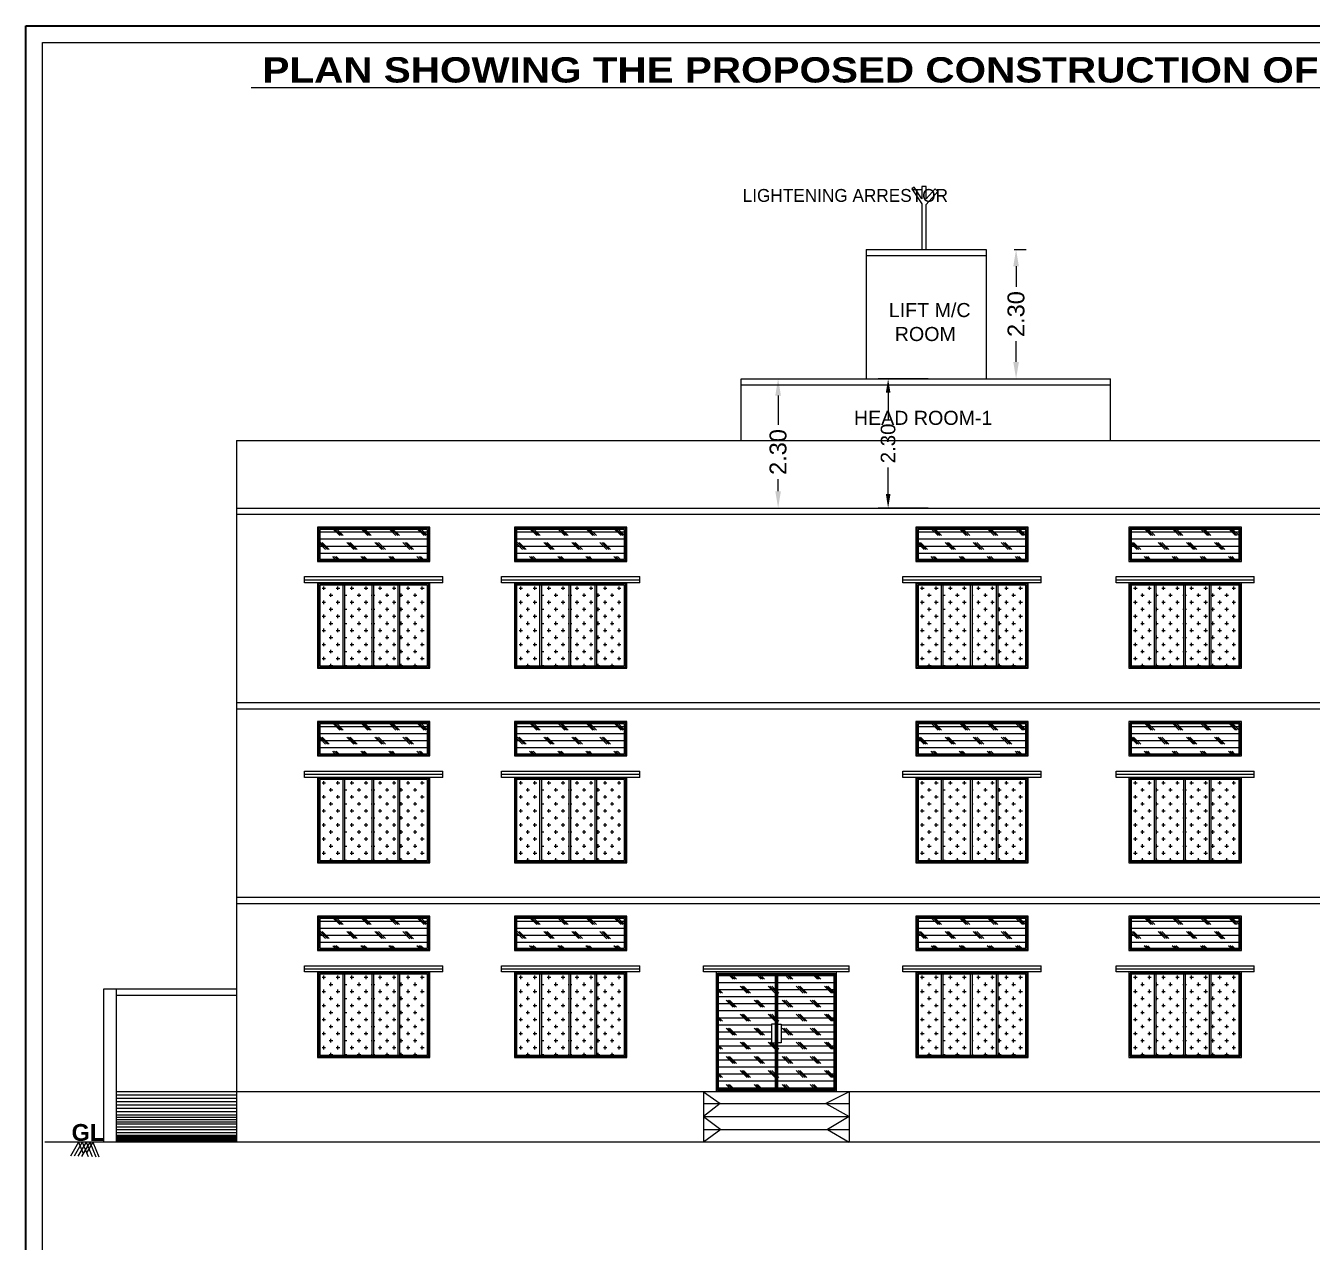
# Model space of a CAD drawing. Header units: metres. Extents: x -278 to 15491, y -352 to 277.
# Drawn here: x 15407.13 to 15430.02, y -285.13 to -263.5 of the extents above; entities that cross this region are included whole.
import ezdxf

# ---------------------------------------------------------------- set-up
doc = ezdxf.new("R2010")
doc.units = ezdxf.units.M
doc.header["$MEASUREMENT"] = 0
doc.layers.add('0 @ 1', color=7, linetype='Continuous')
doc.layers.add('BLK_1_STAIR_HEADROOM_2', color=55, linetype='Continuous')
doc.styles.add('56', font='')
doc.styles.get("Standard").update_dxf_attribs({"font": 'arial.ttf'})
doc.styles.add('style1', font='arialbd.ttf', dxfattribs={"height": 9})
doc.styles.add('XL', font='FRAMDCN.TTF', dxfattribs={"height": 12})
doc.styles.get('56').set_extended_font_data('Arial Black')
doc.dimstyles.new('Annotative', dxfattribs={"dimscale": 0, "dimtxt": 0.3, "dimasz": 0.3, "dimexe": 0.18, "dimexo": 0.0625, "dimgap": 0.09, "dimtad": 0, "dimzin": 0, "dimdsep": 46, "dimtxsty": 'Standard', "dimcen": 0.09, "dimadec": 0, "dimazin": 0, "dimtfac": 1, "dimtofl": 0, "dimtmove": 0, "dimatfit": 3, "dimfxl": 0, "dimtolj": 1, "dimtzin": 0, "dimarcsym": 0})
doc.dimstyles.new('Standard$0', dxfattribs={"dimtxt": 0.5, "dimasz": 0.5, "dimexe": 0, "dimexo": 1, "dimgap": 0, "dimtad": 0, "dimdec": 4, "dimzin": 0, "dimdsep": 46, "dimlunit": 4, "dimtxsty": 'Standard', "dimcen": 0.09, "dimadec": 0, "dimazin": 0, "dimtfac": 1, "dimtdec": 4, "dimtofl": 0, "dimtmove": 0, "dimatfit": 3, "dimfxl": 0, "dimtolj": 1, "dimtzin": 0, "dimarcsym": 0})
pattern_1 = [(0, (-120.0965, -31.67165), (0.125, 0.125), [0.0625, -0.1875]), (90, (-120.06525, -31.7029), (-0.125, 0.125), [0.0625, -0.1875])]
pattern_2 = [(0, (-116.59252, -31.67165), (0.125, 0.125), [0.0625, -0.1875]), (90, (-116.56127, -31.7029), (-0.125, 0.125), [0.0625, -0.1875])]
pattern_3 = [(0, (-109.45248, -31.67165), (0.125, 0.125), [0.0625, -0.1875]), (90, (-109.42123, -31.7029), (-0.125, 0.125), [0.0625, -0.1875])]
pattern_4 = [(0, (-105.66073, -31.67165), (0.125, 0.125), [0.0625, -0.1875]), (90, (-105.62948, -31.7029), (-0.125, 0.125), [0.0625, -0.1875])]
pattern_5 = [(0, (-120.0965, -28.21165), (0.125, 0.125), [0.0625, -0.1875]), (90, (-120.06525, -28.2429), (-0.125, 0.125), [0.0625, -0.1875])]
pattern_6 = [(0, (-116.59252, -28.21165), (0.125, 0.125), [0.0625, -0.1875]), (90, (-116.56127, -28.2429), (-0.125, 0.125), [0.0625, -0.1875])]
pattern_7 = [(0, (-109.45248, -28.21165), (0.125, 0.125), [0.0625, -0.1875]), (90, (-109.42123, -28.2429), (-0.125, 0.125), [0.0625, -0.1875])]
pattern_8 = [(0, (-105.66073, -28.21165), (0.125, 0.125), [0.0625, -0.1875]), (90, (-105.62948, -28.2429), (-0.125, 0.125), [0.0625, -0.1875])]
pattern_9 = [(0, (-120.0965, -24.75165), (0.125, 0.125), [0.0625, -0.1875]), (90, (-120.06525, -24.7829), (-0.125, 0.125), [0.0625, -0.1875])]
pattern_10 = [(0, (-116.59252, -24.75165), (0.125, 0.125), [0.0625, -0.1875]), (90, (-116.56127, -24.7829), (-0.125, 0.125), [0.0625, -0.1875])]
pattern_11 = [(0, (-109.45248, -24.75165), (0.125, 0.125), [0.0625, -0.1875]), (90, (-109.42123, -24.7829), (-0.125, 0.125), [0.0625, -0.1875])]
pattern_12 = [(0, (-105.66073, -24.75165), (0.125, 0.125), [0.0625, -0.1875]), (90, (-105.62948, -24.7829), (-0.125, 0.125), [0.0625, -0.1875])]

# ---------------------------------------------------------------- blocks, each defined once
blk = doc.blocks.new('*D226')
at = {"color": 0, "lineweight": -2, "ltscale": 10}
for p, q in [((15420.515, -269.777), (15420.695, -269.777)), ((15420.515, -270.077), (15420.515, -270.598)), ((15420.515, -271.777), (15420.515, -271.562)), ((15420.515, -272.077), (15420.695, -272.077))]:
    blk.add_line(p, q, dxfattribs=at)
at = {"color": 0, "lineweight": 0, "ltscale": 10}
for points in [[(15420.465, -270.077), (15420.565, -270.077), (15420.515, -269.777)], [(15420.465, -271.777), (15420.565, -271.777), (15420.515, -272.077)]]:
    blk.add_solid(points, dxfattribs=at)
at = {"layer": 'Defpoints', "color": 0, "lineweight": 0, "ltscale": 10}
for p in [(15420.497, -269.777), (15420.515, -269.777), (15420.497, -272.077)]:
    blk.add_point(p, dxfattribs=at)
at = {"color": 0, "lineweight": 0, "ltscale": 10, "insert": (15420.515, -271.08), "char_height": 0.3, "attachment_point": 5, "rotation": 90}
blk.add_mtext('\\A1;2.30', dxfattribs=at)
blk = doc.blocks.new('*D227')
at = {"color": 0, "lineweight": -2, "ltscale": 10}
for p, q in [((15424.715, -267.477), (15424.928, -267.477)), ((15424.748, -267.777), (15424.748, -268.145)), ((15424.748, -269.477), (15424.748, -269.108)), ((15424.715, -269.777), (15424.928, -269.777))]:
    blk.add_line(p, q, dxfattribs=at)
at = {"color": 0, "lineweight": 0, "ltscale": 10}
for points in [[(15424.698, -267.777), (15424.798, -267.777), (15424.748, -267.477)], [(15424.698, -269.477), (15424.798, -269.477), (15424.748, -269.777)]]:
    blk.add_solid(points, dxfattribs=at)
at = {"layer": 'Defpoints', "color": 0, "lineweight": 0, "ltscale": 10}
for p in [(15424.652, -267.477), (15424.748, -267.477), (15424.652, -269.777)]:
    blk.add_point(p, dxfattribs=at)
at = {"color": 0, "lineweight": 0, "ltscale": 10, "insert": (15424.748, -268.627), "char_height": 0.3, "attachment_point": 5, "rotation": 90}
blk.add_mtext('\\A1;2.30', dxfattribs=at)
blk = doc.blocks.new('*D280')
at = {"layer": 'BLK_1_STAIR_HEADROOM_2', "color": 0, "lineweight": -2}
for p, q in [((15423.184, -269.777), (15422.292, -269.777)), ((15422.472, -270.027), (15422.472, -270.497)), ((15422.472, -271.827), (15422.472, -271.356)), ((15423.184, -272.077), (15422.292, -272.077))]:
    blk.add_line(p, q, dxfattribs=at)
at = {"layer": 'BLK_1_STAIR_HEADROOM_2', "color": 0, "lineweight": 0}
for points in [[(15422.431, -270.027), (15422.514, -270.027), (15422.472, -269.777)], [(15422.431, -271.827), (15422.514, -271.827), (15422.472, -272.077)]]:
    blk.add_solid(points, dxfattribs=at)
at = {"layer": 'Defpoints', "color": 0, "lineweight": 0}
for p in [(15422.472, -269.777), (15423.246, -269.777), (15423.246, -272.077)]:
    blk.add_point(p, dxfattribs=at)
at = {"layer": 'BLK_1_STAIR_HEADROOM_2', "color": 0, "insert": (15422.472, -270.927), "char_height": 0.26, "attachment_point": 5, "rotation": 90}
blk.add_mtext('\\A1;2.30', dxfattribs=at)

msp = doc.modelspace()

# ---------------------------------------------------------------- hatches: boundary and pattern name
at = {"lineweight": 0, "ltscale": 10}
h = msp.add_hatch(dxfattribs=at)
h.set_pattern_fill('CORK', color=1)
h.set_pattern_definition([(0, (-120.0965, -24.75165), (0, 0.125), []), (135, (-120.034, -24.81415), (-0.2499999996, -0.2499999996), [0.176776696, -0.176776696]), (135, (-120.00275, -24.81415), (-0.2499999996, -0.2499999996), [0.176776696, -0.176776696]), (135, (-119.9715, -24.81415), (-0.2499999996, -0.2499999996), [0.176776696, -0.176776696])])
h.paths.add_polyline_path([(15414.28, -272.455), (15412.36, -272.455), (15412.36, -272.985), (15414.28, -272.985)])
h = msp.add_hatch(dxfattribs=at)
h.set_pattern_fill('CORK', color=1)
h.set_pattern_definition([(0, (-116.59252, -24.75165), (0, 0.125), []), (135, (-116.53002, -24.81415), (-0.2499999996, -0.2499999996), [0.176776696, -0.176776696]), (135, (-116.49877, -24.81415), (-0.2499999996, -0.2499999996), [0.176776696, -0.176776696]), (135, (-116.46752, -24.81415), (-0.2499999996, -0.2499999996), [0.176776696, -0.176776696])])
h.paths.add_polyline_path([(15417.784, -272.455), (15415.864, -272.455), (15415.864, -272.985), (15417.784, -272.985)])
h = msp.add_hatch(dxfattribs=at)
h.set_pattern_fill('CORK', color=1)
h.set_pattern_definition([(0, (-109.45248, -24.75165), (0, 0.125), []), (135, (-109.39, -24.81415), (-0.2499999996, -0.2499999996), [0.176776696, -0.176776696]), (135, (-109.35873, -24.81415), (-0.2499999996, -0.2499999996), [0.176776696, -0.176776696]), (135, (-109.3275, -24.81415), (-0.2499999996, -0.2499999996), [0.176776696, -0.176776696])])
h.paths.add_polyline_path([(15424.924, -272.455), (15423.004, -272.455), (15423.004, -272.985), (15424.924, -272.985)])
h = msp.add_hatch(dxfattribs=at)
h.set_pattern_fill('CORK', color=1)
h.set_pattern_definition([(0, (-105.66073, -24.75165), (0, 0.125), []), (135, (-105.59823, -24.81415), (-0.2499999996, -0.2499999996), [0.176776696, -0.176776696]), (135, (-105.56698, -24.81415), (-0.2499999996, -0.2499999996), [0.176776696, -0.176776696]), (135, (-105.53573, -24.81415), (-0.2499999996, -0.2499999996), [0.176776696, -0.176776696])])
h.paths.add_polyline_path([(15428.716, -272.455), (15426.796, -272.455), (15426.796, -272.985), (15428.716, -272.985)])
h = msp.add_hatch(dxfattribs=at)
h.set_pattern_fill('CROSS', color=1, scale=0.5)
h.set_pattern_definition(pattern_9)
h.paths.add_polyline_path([(15412.769, -273.445), (15412.36, -273.445), (15412.36, -274.885), (15412.769, -274.885)])
h.paths.add_polyline_path([(15413.29, -273.445), (15412.799, -273.445), (15412.799, -274.885), (15413.29, -274.885)])
h.paths.add_polyline_path([(15413.749, -273.445), (15413.32, -273.445), (15413.32, -274.885), (15413.749, -274.885)])
h = msp.add_hatch(dxfattribs=at)
h.set_pattern_fill('CROSS', color=1, scale=0.5)
h.set_pattern_definition(pattern_9)
h.paths.add_polyline_path([(15414.28, -273.445), (15413.779, -273.445), (15413.779, -274.885), (15414.28, -274.885)])
h = msp.add_hatch(dxfattribs=at)
h.set_pattern_fill('CROSS', color=1, scale=0.5)
h.set_pattern_definition(pattern_10)
h.paths.add_polyline_path([(15416.273, -273.445), (15415.864, -273.445), (15415.864, -274.885), (15416.273, -274.885)])
h.paths.add_polyline_path([(15416.794, -273.445), (15416.303, -273.445), (15416.303, -274.885), (15416.794, -274.885)])
h.paths.add_polyline_path([(15417.253, -273.445), (15416.824, -273.445), (15416.824, -274.885), (15417.253, -274.885)])
h = msp.add_hatch(dxfattribs=at)
h.set_pattern_fill('CROSS', color=1, scale=0.5)
h.set_pattern_definition(pattern_10)
h.paths.add_polyline_path([(15417.784, -273.445), (15417.283, -273.445), (15417.283, -274.885), (15417.784, -274.885)])
h = msp.add_hatch(dxfattribs=at)
h.set_pattern_fill('CROSS', color=1, scale=0.5)
h.set_pattern_definition(pattern_11)
h.paths.add_polyline_path([(15423.413, -273.445), (15423.004, -273.445), (15423.004, -274.885), (15423.413, -274.885)])
h.paths.add_polyline_path([(15423.934, -273.445), (15423.443, -273.445), (15423.443, -274.885), (15423.934, -274.885)])
h.paths.add_polyline_path([(15424.393, -273.445), (15423.964, -273.445), (15423.964, -274.885), (15424.393, -274.885)])
h = msp.add_hatch(dxfattribs=at)
h.set_pattern_fill('CROSS', color=1, scale=0.5)
h.set_pattern_definition(pattern_11)
h.paths.add_polyline_path([(15424.924, -273.445), (15424.423, -273.445), (15424.423, -274.885), (15424.924, -274.885)])
h = msp.add_hatch(dxfattribs=at)
h.set_pattern_fill('CROSS', color=1, scale=0.5)
h.set_pattern_definition(pattern_12)
h.paths.add_polyline_path([(15427.205, -273.445), (15426.796, -273.445), (15426.796, -274.885), (15427.205, -274.885)])
h.paths.add_polyline_path([(15427.726, -273.445), (15427.235, -273.445), (15427.235, -274.885), (15427.726, -274.885)])
h.paths.add_polyline_path([(15428.185, -273.445), (15427.756, -273.445), (15427.756, -274.885), (15428.185, -274.885)])
h = msp.add_hatch(dxfattribs=at)
h.set_pattern_fill('CROSS', color=1, scale=0.5)
h.set_pattern_definition(pattern_12)
h.paths.add_polyline_path([(15428.716, -273.445), (15428.215, -273.445), (15428.215, -274.885), (15428.716, -274.885)])
h = msp.add_hatch(dxfattribs=at)
h.set_pattern_fill('CORK', color=1)
h.set_pattern_definition([(0, (-120.0965, -28.21165), (0, 0.125), []), (135, (-120.034, -28.27415), (-0.2499999996, -0.2499999996), [0.176776696, -0.176776696]), (135, (-120.00275, -28.27415), (-0.2499999996, -0.2499999996), [0.176776696, -0.176776696]), (135, (-119.9715, -28.27415), (-0.2499999996, -0.2499999996), [0.176776696, -0.176776696])])
h.paths.add_polyline_path([(15414.28, -275.915), (15412.36, -275.915), (15412.36, -276.445), (15414.28, -276.445)])
h = msp.add_hatch(dxfattribs=at)
h.set_pattern_fill('CORK', color=1)
h.set_pattern_definition([(0, (-116.59252, -28.21165), (0, 0.125), []), (135, (-116.53002, -28.27415), (-0.2499999996, -0.2499999996), [0.176776696, -0.176776696]), (135, (-116.49877, -28.27415), (-0.2499999996, -0.2499999996), [0.176776696, -0.176776696]), (135, (-116.46752, -28.27415), (-0.2499999996, -0.2499999996), [0.176776696, -0.176776696])])
h.paths.add_polyline_path([(15417.784, -275.915), (15415.864, -275.915), (15415.864, -276.445), (15417.784, -276.445)])
h = msp.add_hatch(dxfattribs=at)
h.set_pattern_fill('CORK', color=1)
h.set_pattern_definition([(0, (-109.45248, -28.21165), (0, 0.125), []), (135, (-109.39, -28.27415), (-0.2499999996, -0.2499999996), [0.176776696, -0.176776696]), (135, (-109.35873, -28.27415), (-0.2499999996, -0.2499999996), [0.176776696, -0.176776696]), (135, (-109.3275, -28.27415), (-0.2499999996, -0.2499999996), [0.176776696, -0.176776696])])
h.paths.add_polyline_path([(15424.924, -275.915), (15423.004, -275.915), (15423.004, -276.445), (15424.924, -276.445)])
h = msp.add_hatch(dxfattribs=at)
h.set_pattern_fill('CORK', color=1)
h.set_pattern_definition([(0, (-105.66073, -28.21165), (0, 0.125), []), (135, (-105.59823, -28.27415), (-0.2499999996, -0.2499999996), [0.176776696, -0.176776696]), (135, (-105.56698, -28.27415), (-0.2499999996, -0.2499999996), [0.176776696, -0.176776696]), (135, (-105.53573, -28.27415), (-0.2499999996, -0.2499999996), [0.176776696, -0.176776696])])
h.paths.add_polyline_path([(15428.716, -275.915), (15426.796, -275.915), (15426.796, -276.445), (15428.716, -276.445)])
h = msp.add_hatch(dxfattribs=at)
h.set_pattern_fill('CROSS', color=1, scale=0.5)
h.set_pattern_definition(pattern_5)
h.paths.add_polyline_path([(15412.769, -276.905), (15412.36, -276.905), (15412.36, -278.345), (15412.769, -278.345)])
h.paths.add_polyline_path([(15413.29, -276.905), (15412.799, -276.905), (15412.799, -278.345), (15413.29, -278.345)])
h.paths.add_polyline_path([(15413.749, -276.905), (15413.32, -276.905), (15413.32, -278.345), (15413.749, -278.345)])
h = msp.add_hatch(dxfattribs=at)
h.set_pattern_fill('CROSS', color=1, scale=0.5)
h.set_pattern_definition(pattern_5)
h.paths.add_polyline_path([(15414.28, -276.905), (15413.779, -276.905), (15413.779, -278.345), (15414.28, -278.345)])
h = msp.add_hatch(dxfattribs=at)
h.set_pattern_fill('CROSS', color=1, scale=0.5)
h.set_pattern_definition(pattern_6)
h.paths.add_polyline_path([(15416.273, -276.905), (15415.864, -276.905), (15415.864, -278.345), (15416.273, -278.345)])
h.paths.add_polyline_path([(15416.794, -276.905), (15416.303, -276.905), (15416.303, -278.345), (15416.794, -278.345)])
h.paths.add_polyline_path([(15417.253, -276.905), (15416.824, -276.905), (15416.824, -278.345), (15417.253, -278.345)])
h = msp.add_hatch(dxfattribs=at)
h.set_pattern_fill('CROSS', color=1, scale=0.5)
h.set_pattern_definition(pattern_6)
h.paths.add_polyline_path([(15417.784, -276.905), (15417.283, -276.905), (15417.283, -278.345), (15417.784, -278.345)])
h = msp.add_hatch(dxfattribs=at)
h.set_pattern_fill('CROSS', color=1, scale=0.5)
h.set_pattern_definition(pattern_7)
h.paths.add_polyline_path([(15423.413, -276.905), (15423.004, -276.905), (15423.004, -278.345), (15423.413, -278.345)])
h.paths.add_polyline_path([(15423.934, -276.905), (15423.443, -276.905), (15423.443, -278.345), (15423.934, -278.345)])
h.paths.add_polyline_path([(15424.393, -276.905), (15423.964, -276.905), (15423.964, -278.345), (15424.393, -278.345)])
h = msp.add_hatch(dxfattribs=at)
h.set_pattern_fill('CROSS', color=1, scale=0.5)
h.set_pattern_definition(pattern_7)
h.paths.add_polyline_path([(15424.924, -276.905), (15424.423, -276.905), (15424.423, -278.345), (15424.924, -278.345)])
h = msp.add_hatch(dxfattribs=at)
h.set_pattern_fill('CROSS', color=1, scale=0.5)
h.set_pattern_definition(pattern_8)
h.paths.add_polyline_path([(15427.205, -276.905), (15426.796, -276.905), (15426.796, -278.345), (15427.205, -278.345)])
h.paths.add_polyline_path([(15427.726, -276.905), (15427.235, -276.905), (15427.235, -278.345), (15427.726, -278.345)])
h.paths.add_polyline_path([(15428.185, -276.905), (15427.756, -276.905), (15427.756, -278.345), (15428.185, -278.345)])
h = msp.add_hatch(dxfattribs=at)
h.set_pattern_fill('CROSS', color=1, scale=0.5)
h.set_pattern_definition(pattern_8)
h.paths.add_polyline_path([(15428.716, -276.905), (15428.215, -276.905), (15428.215, -278.345), (15428.716, -278.345)])
h = msp.add_hatch(dxfattribs=at)
h.set_pattern_fill('CORK', color=1)
h.set_pattern_definition([(0, (-120.0965, -31.67165), (0, 0.125), []), (135, (-120.034, -31.73415), (-0.2499999996, -0.2499999996), [0.176776696, -0.176776696]), (135, (-120.00275, -31.73415), (-0.2499999996, -0.2499999996), [0.176776696, -0.176776696]), (135, (-119.9715, -31.73415), (-0.2499999996, -0.2499999996), [0.176776696, -0.176776696])])
h.paths.add_polyline_path([(15414.28, -279.375), (15412.36, -279.375), (15412.36, -279.905), (15414.28, -279.905)])
h = msp.add_hatch(dxfattribs=at)
h.set_pattern_fill('CORK', color=1)
h.set_pattern_definition([(0, (-116.59252, -31.67165), (0, 0.125), []), (135, (-116.53002, -31.73415), (-0.2499999996, -0.2499999996), [0.176776696, -0.176776696]), (135, (-116.49877, -31.73415), (-0.2499999996, -0.2499999996), [0.176776696, -0.176776696]), (135, (-116.46752, -31.73415), (-0.2499999996, -0.2499999996), [0.176776696, -0.176776696])])
h.paths.add_polyline_path([(15417.784, -279.375), (15415.864, -279.375), (15415.864, -279.905), (15417.784, -279.905)])
h = msp.add_hatch(dxfattribs=at)
h.set_pattern_fill('CORK', color=1)
h.set_pattern_definition([(0, (-109.45248, -31.67165), (0, 0.125), []), (135, (-109.39, -31.73415), (-0.2499999996, -0.2499999996), [0.176776696, -0.176776696]), (135, (-109.35873, -31.73415), (-0.2499999996, -0.2499999996), [0.176776696, -0.176776696]), (135, (-109.3275, -31.73415), (-0.2499999996, -0.2499999996), [0.176776696, -0.176776696])])
h.paths.add_polyline_path([(15424.924, -279.375), (15423.004, -279.375), (15423.004, -279.905), (15424.924, -279.905)])
h = msp.add_hatch(dxfattribs=at)
h.set_pattern_fill('CORK', color=1)
h.set_pattern_definition([(0, (-105.66073, -31.67165), (0, 0.125), []), (135, (-105.59823, -31.73415), (-0.2499999996, -0.2499999996), [0.176776696, -0.176776696]), (135, (-105.56698, -31.73415), (-0.2499999996, -0.2499999996), [0.176776696, -0.176776696]), (135, (-105.53573, -31.73415), (-0.2499999996, -0.2499999996), [0.176776696, -0.176776696])])
h.paths.add_polyline_path([(15428.716, -279.375), (15426.796, -279.375), (15426.796, -279.905), (15428.716, -279.905)])
h = msp.add_hatch(dxfattribs=at)
h.set_pattern_fill('CROSS', color=1, scale=0.5)
h.set_pattern_definition(pattern_1)
h.paths.add_polyline_path([(15412.769, -280.365), (15412.36, -280.365), (15412.36, -281.805), (15412.769, -281.805)])
h.paths.add_polyline_path([(15413.29, -280.365), (15412.799, -280.365), (15412.799, -281.805), (15413.29, -281.805)])
h.paths.add_polyline_path([(15413.749, -280.365), (15413.32, -280.365), (15413.32, -281.805), (15413.749, -281.805)])
h = msp.add_hatch(dxfattribs=at)
h.set_pattern_fill('CROSS', color=1, scale=0.5)
h.set_pattern_definition(pattern_1)
h.paths.add_polyline_path([(15414.28, -280.365), (15413.779, -280.365), (15413.779, -281.805), (15414.28, -281.805)])
h = msp.add_hatch(dxfattribs=at)
h.set_pattern_fill('CROSS', color=1, scale=0.5)
h.set_pattern_definition(pattern_2)
h.paths.add_polyline_path([(15416.273, -280.365), (15415.864, -280.365), (15415.864, -281.805), (15416.273, -281.805)])
h.paths.add_polyline_path([(15416.794, -280.365), (15416.303, -280.365), (15416.303, -281.805), (15416.794, -281.805)])
h.paths.add_polyline_path([(15417.253, -280.365), (15416.824, -280.365), (15416.824, -281.805), (15417.253, -281.805)])
h = msp.add_hatch(dxfattribs=at)
h.set_pattern_fill('CROSS', color=1, scale=0.5)
h.set_pattern_definition(pattern_2)
h.paths.add_polyline_path([(15417.784, -280.365), (15417.283, -280.365), (15417.283, -281.805), (15417.784, -281.805)])
h = msp.add_hatch(dxfattribs=at)
h.set_pattern_fill('CORK', color=1)
h.set_pattern_definition([(0, (141.40028, -46.13938), (0, 0.125), []), (135, (141.46278, -46.20188), (-0.2499999996, -0.2499999996), [0.176776696, -0.176776696]), (135, (141.49403, -46.20188), (-0.2499999996, -0.2499999996), [0.176776696, -0.176776696]), (135, (141.52528, -46.20188), (-0.2499999996, -0.2499999996), [0.176776696, -0.176776696])])
h.paths.add_polyline_path([(15420.463, -280.365), (15419.456, -280.365), (15419.456, -282.415), (15420.463, -282.415), (15420.463, -281.587), (15420.395, -281.587), (15420.395, -281.254), (15420.463, -281.254)])
h.paths.add_polyline_path([(15421.509, -280.365), (15420.503, -280.365), (15420.503, -281.254), (15420.57, -281.254), (15420.57, -281.587), (15420.503, -281.587), (15420.503, -282.415), (15421.509, -282.415)])
h = msp.add_hatch(dxfattribs=at)
h.set_pattern_fill('CROSS', color=1, scale=0.5)
h.set_pattern_definition(pattern_3)
h.paths.add_polyline_path([(15423.413, -280.365), (15423.004, -280.365), (15423.004, -281.805), (15423.413, -281.805)])
h.paths.add_polyline_path([(15423.934, -280.365), (15423.443, -280.365), (15423.443, -281.805), (15423.934, -281.805)])
h.paths.add_polyline_path([(15424.393, -280.365), (15423.964, -280.365), (15423.964, -281.805), (15424.393, -281.805)])
h = msp.add_hatch(dxfattribs=at)
h.set_pattern_fill('CROSS', color=1, scale=0.5)
h.set_pattern_definition(pattern_3)
h.paths.add_polyline_path([(15424.924, -280.365), (15424.423, -280.365), (15424.423, -281.805), (15424.924, -281.805)])
h = msp.add_hatch(dxfattribs=at)
h.set_pattern_fill('CROSS', color=1, scale=0.5)
h.set_pattern_definition(pattern_4)
h.paths.add_polyline_path([(15427.205, -280.365), (15426.796, -280.365), (15426.796, -281.805), (15427.205, -281.805)])
h.paths.add_polyline_path([(15427.726, -280.365), (15427.235, -280.365), (15427.235, -281.805), (15427.726, -281.805)])
h.paths.add_polyline_path([(15428.185, -280.365), (15427.756, -280.365), (15427.756, -281.805), (15428.185, -281.805)])
h = msp.add_hatch(dxfattribs=at)
h.set_pattern_fill('CROSS', color=1, scale=0.5)
h.set_pattern_definition(pattern_4)
h.paths.add_polyline_path([(15428.716, -280.365), (15428.215, -280.365), (15428.215, -281.805), (15428.716, -281.805)])

# ---------------------------------------------------------------- linework, layer by layer
at = {"ltscale": 2.5}
for p, q in [((15422.936, -266.367), (15422.891, -266.397)), ((15423.073, -266.578), (15422.936, -266.367)), ((15423.149, -266.361), (15423.073, -266.361)), ((15423.073, -266.361), (15423.073, -266.578)), ((15423.149, -266.576), (15423.149, -266.361)), ((15422.891, -266.397), (15423.073, -266.669)), ((15423.308, -266.398), (15423.149, -266.576)), ((15423.149, -266.677), (15423.355, -266.447)), ((15423.355, -266.447), (15423.308, -266.398)), ((15423.073, -266.669), (15423.073, -267.477)), ((15423.149, -267.477), (15423.149, -266.677))]:
    msp.add_line(p, q, dxfattribs=at)
at = {"lineweight": 0, "ltscale": 10}
for p, q in [((15422.083, -267.477), (15422.083, -269.777)), ((15422.083, -267.477), (15424.216, -267.477)), ((15424.216, -267.477), (15424.216, -269.777)), ((15422.083, -267.587), (15424.216, -267.587)), ((15419.856, -270.877), (15419.856, -269.777)), ((15419.856, -269.777), (15426.426, -269.777)), ((15426.426, -270.877), (15426.426, -269.777)), ((15419.856, -269.887), (15426.426, -269.887)), ((15410.882, -270.877), (15410.882, -283.355)), ((15410.882, -270.877), (15451.585, -270.877)), ((15410.882, -272.077), (15451.585, -272.077)), ((15410.882, -272.187), (15451.585, -272.187)), ((15412.09, -273.405), (15412.09, -273.295)), ((15412.09, -273.295), (15414.55, -273.295)), ((15412.09, -273.35), (15414.55, -273.35)), ((15414.55, -273.405), (15412.09, -273.405)), ((15412.769, -273.445), (15412.769, -274.885)), ((15412.799, -273.445), (15412.799, -274.885)), ((15413.29, -273.445), (15413.29, -274.885)), ((15413.32, -273.445), (15413.32, -274.885)), ((15413.749, -273.445), (15413.749, -274.885)), ((15413.779, -273.445), (15413.779, -274.885)), ((15414.55, -273.405), (15414.55, -273.295)), ((15415.594, -273.405), (15415.594, -273.295)), ((15415.594, -273.295), (15418.054, -273.295)), ((15415.594, -273.35), (15418.054, -273.35)), ((15418.054, -273.405), (15415.594, -273.405)), ((15416.273, -273.445), (15416.273, -274.885)), ((15416.303, -273.445), (15416.303, -274.885)), ((15416.794, -273.445), (15416.794, -274.885)), ((15416.824, -273.445), (15416.824, -274.885)), ((15417.253, -273.445), (15417.253, -274.885)), ((15417.283, -273.445), (15417.283, -274.885)), ((15418.054, -273.405), (15418.054, -273.295)), ((15422.734, -273.405), (15422.734, -273.295)), ((15422.734, -273.295), (15425.194, -273.295)), ((15422.734, -273.35), (15425.194, -273.35)), ((15425.194, -273.405), (15422.734, -273.405)), ((15423.413, -273.445), (15423.413, -274.885)), ((15423.443, -273.445), (15423.443, -274.885)), ((15423.934, -273.445), (15423.934, -274.885)), ((15423.964, -273.445), (15423.964, -274.885)), ((15424.393, -273.445), (15424.393, -274.885)), ((15424.423, -273.445), (15424.423, -274.885)), ((15425.194, -273.405), (15425.194, -273.295)), ((15426.526, -273.405), (15426.526, -273.295)), ((15426.526, -273.295), (15428.986, -273.295)), ((15426.526, -273.35), (15428.986, -273.35)), ((15428.986, -273.405), (15426.526, -273.405)), ((15427.205, -273.445), (15427.205, -274.885)), ((15427.235, -273.445), (15427.235, -274.885)), ((15427.726, -273.445), (15427.726, -274.885)), ((15427.756, -273.445), (15427.756, -274.885)), ((15428.185, -273.445), (15428.185, -274.885)), ((15428.215, -273.445), (15428.215, -274.885)), ((15428.986, -273.405), (15428.986, -273.295)), ((15410.882, -275.537), (15451.585, -275.537)), ((15410.882, -275.647), (15451.585, -275.647)), ((15412.09, -276.865), (15412.09, -276.755)), ((15412.09, -276.755), (15414.55, -276.755)), ((15412.09, -276.81), (15414.55, -276.81)), ((15414.55, -276.865), (15412.09, -276.865)), ((15412.769, -276.905), (15412.769, -278.345)), ((15412.799, -276.905), (15412.799, -278.345)), ((15413.29, -276.905), (15413.29, -278.345)), ((15413.32, -276.905), (15413.32, -278.345)), ((15413.749, -276.905), (15413.749, -278.345)), ((15413.779, -276.905), (15413.779, -278.345)), ((15414.55, -276.865), (15414.55, -276.755)), ((15415.594, -276.865), (15415.594, -276.755)), ((15415.594, -276.755), (15418.054, -276.755)), ((15415.594, -276.81), (15418.054, -276.81)), ((15418.054, -276.865), (15415.594, -276.865)), ((15416.273, -276.905), (15416.273, -278.345)), ((15416.303, -276.905), (15416.303, -278.345)), ((15416.794, -276.905), (15416.794, -278.345)), ((15416.824, -276.905), (15416.824, -278.345)), ((15417.253, -276.905), (15417.253, -278.345)), ((15417.283, -276.905), (15417.283, -278.345)), ((15418.054, -276.865), (15418.054, -276.755)), ((15422.734, -276.865), (15422.734, -276.755)), ((15422.734, -276.755), (15425.194, -276.755)), ((15422.734, -276.81), (15425.194, -276.81)), ((15425.194, -276.865), (15422.734, -276.865)), ((15423.413, -276.905), (15423.413, -278.345)), ((15423.443, -276.905), (15423.443, -278.345)), ((15423.934, -276.905), (15423.934, -278.345)), ((15423.964, -276.905), (15423.964, -278.345)), ((15424.393, -276.905), (15424.393, -278.345)), ((15424.423, -276.905), (15424.423, -278.345)), ((15425.194, -276.865), (15425.194, -276.755)), ((15426.526, -276.865), (15426.526, -276.755)), ((15426.526, -276.755), (15428.986, -276.755)), ((15426.526, -276.81), (15428.986, -276.81)), ((15428.986, -276.865), (15426.526, -276.865)), ((15427.205, -276.905), (15427.205, -278.345)), ((15427.235, -276.905), (15427.235, -278.345)), ((15427.726, -276.905), (15427.726, -278.345)), ((15427.756, -276.905), (15427.756, -278.345)), ((15428.185, -276.905), (15428.185, -278.345)), ((15428.215, -276.905), (15428.215, -278.345)), ((15428.986, -276.865), (15428.986, -276.755)), ((15410.882, -278.997), (15451.585, -278.997)), ((15410.882, -279.107), (15451.585, -279.107)), ((15412.09, -280.325), (15412.09, -280.215)), ((15412.09, -280.215), (15414.55, -280.215)), ((15412.09, -280.27), (15414.55, -280.27)), ((15414.55, -280.325), (15412.09, -280.325)), ((15414.55, -280.325), (15414.55, -280.215)), ((15415.594, -280.325), (15415.594, -280.215)), ((15415.594, -280.215), (15418.054, -280.215)), ((15415.594, -280.27), (15418.054, -280.27)), ((15418.054, -280.325), (15415.594, -280.325)), ((15418.054, -280.325), (15418.054, -280.215)), ((15419.186, -280.325), (15419.186, -280.215)), ((15419.186, -280.215), (15421.779, -280.215)), ((15419.186, -280.27), (15421.779, -280.27)), ((15421.779, -280.325), (15419.186, -280.325)), ((15421.779, -280.325), (15421.779, -280.215)), ((15422.734, -280.325), (15422.734, -280.215)), ((15422.734, -280.215), (15425.194, -280.215)), ((15422.734, -280.27), (15425.194, -280.27)), ((15425.194, -280.325), (15422.734, -280.325)), ((15425.194, -280.325), (15425.194, -280.215)), ((15426.526, -280.325), (15426.526, -280.215)), ((15426.526, -280.215), (15428.986, -280.215)), ((15426.526, -280.27), (15428.986, -280.27)), ((15428.986, -280.325), (15426.526, -280.325)), ((15428.986, -280.325), (15428.986, -280.215)), ((15412.769, -280.365), (15412.769, -281.805)), ((15412.799, -280.365), (15412.799, -281.805)), ((15413.29, -280.365), (15413.29, -281.805)), ((15413.32, -280.365), (15413.32, -281.805)), ((15413.749, -280.365), (15413.749, -281.805)), ((15413.779, -280.365), (15413.779, -281.805)), ((15416.273, -280.365), (15416.273, -281.805)), ((15416.303, -280.365), (15416.303, -281.805)), ((15416.794, -280.365), (15416.794, -281.805)), ((15416.824, -280.365), (15416.824, -281.805)), ((15417.253, -280.365), (15417.253, -281.805)), ((15417.283, -280.365), (15417.283, -281.805)), ((15420.463, -280.365), (15420.463, -282.455)), ((15420.483, -280.365), (15420.483, -282.455)), ((15420.503, -280.365), (15420.503, -282.455)), ((15423.413, -280.365), (15423.413, -281.805)), ((15423.443, -280.365), (15423.443, -281.805)), ((15423.934, -280.365), (15423.934, -281.805)), ((15423.964, -280.365), (15423.964, -281.805)), ((15424.393, -280.365), (15424.393, -281.805)), ((15424.423, -280.365), (15424.423, -281.805)), ((15427.205, -280.365), (15427.205, -281.805)), ((15427.235, -280.365), (15427.235, -281.805)), ((15427.726, -280.365), (15427.726, -281.805)), ((15427.756, -280.365), (15427.756, -281.805)), ((15428.185, -280.365), (15428.185, -281.805)), ((15428.215, -280.365), (15428.215, -281.805)), ((15410.882, -280.635), (15408.512, -280.635)), ((15408.512, -280.635), (15408.512, -283.355)), ((15408.742, -280.635), (15408.742, -283.355)), ((15410.882, -280.745), (15408.742, -280.745)), ((15451.585, -282.455), (15408.742, -282.455)), ((15410.882, -282.515), (15408.742, -282.515)), ((15410.882, -282.575), (15408.742, -282.575)), ((15410.882, -282.635), (15408.742, -282.635)), ((15419.186, -282.455), (15419.186, -283.355)), ((15421.779, -282.455), (15421.779, -283.355)), ((15410.882, -282.695), (15408.742, -282.695)), ((15410.882, -282.755), (15408.742, -282.755)), ((15410.882, -282.815), (15408.742, -282.815)), ((15419.186, -282.665), (15421.779, -282.665)), ((15410.882, -282.875), (15408.742, -282.875)), ((15410.882, -282.915), (15408.742, -282.915)), ((15410.882, -282.955), (15408.742, -282.955)), ((15410.882, -282.995), (15408.742, -282.995)), ((15410.882, -283.035), (15408.742, -283.035)), ((15410.882, -283.085), (15408.742, -283.085)), ((15419.186, -282.895), (15421.779, -282.895)), ((15410.882, -283.135), (15408.742, -283.135)), ((15410.882, -283.185), (15408.742, -283.185)), ((15410.882, -283.235), (15408.742, -283.235)), ((15410.882, -283.255), (15408.742, -283.255)), ((15410.882, -283.275), (15408.742, -283.275)), ((15410.882, -283.295), (15408.742, -283.295)), ((15410.882, -283.315), (15408.742, -283.315)), ((15419.186, -283.125), (15421.779, -283.125)), ((15452.587, -283.355), (15407.468, -283.355)), ((15410.882, -283.335), (15408.742, -283.335))]:
    msp.add_line(p, q, dxfattribs=at)
at = {"lineweight": -2}
for p, q in [((15408.067, -283.355), (15407.925, -283.6)), ((15408.134, -283.355), (15407.991, -283.602)), ((15408.205, -283.355), (15408.06, -283.604)), ((15408.067, -283.355), (15408.153, -283.557)), ((15408.27, -283.355), (15408.125, -283.605)), ((15408.134, -283.355), (15408.242, -283.608)), ((15408.205, -283.355), (15408.313, -283.61)), ((15408.323, -283.355), (15408.214, -283.543)), ((15408.27, -283.355), (15408.38, -283.612)), ((15408.323, -283.355), (15408.433, -283.613))]:
    msp.add_line(p, q, dxfattribs=at)
at = {"lineweight": 35, "ltscale": 10}
msp.add_lwpolyline([(15407.131, -263.499), (15491.296, -263.499), (15491.296, -318.212), (15407.131, -318.212)], close=True, dxfattribs=at)
at = {"lineweight": 0, "ltscale": 10}
for points in [[(15407.431, -263.799), (15490.996, -263.799), (15490.996, -317.912), (15407.431, -317.912)], [(15412.32, -273.025), (15414.32, -273.025), (15414.32, -272.415), (15412.32, -272.415)], [(15412.34, -273.005), (15414.3, -273.005), (15414.3, -272.435), (15412.34, -272.435)], [(15412.36, -272.985), (15414.28, -272.985), (15414.28, -272.455), (15412.36, -272.455)], [(15415.824, -273.025), (15417.824, -273.025), (15417.824, -272.415), (15415.824, -272.415)], [(15415.844, -273.005), (15417.804, -273.005), (15417.804, -272.435), (15415.844, -272.435)], [(15415.864, -272.985), (15417.784, -272.985), (15417.784, -272.455), (15415.864, -272.455)], [(15422.964, -273.025), (15424.964, -273.025), (15424.964, -272.415), (15422.964, -272.415)], [(15422.984, -273.005), (15424.944, -273.005), (15424.944, -272.435), (15422.984, -272.435)], [(15423.004, -272.985), (15424.924, -272.985), (15424.924, -272.455), (15423.004, -272.455)], [(15426.756, -273.025), (15428.756, -273.025), (15428.756, -272.415), (15426.756, -272.415)], [(15426.776, -273.005), (15428.736, -273.005), (15428.736, -272.435), (15426.776, -272.435)], [(15426.796, -272.985), (15428.716, -272.985), (15428.716, -272.455), (15426.796, -272.455)], [(15412.34, -274.905), (15414.3, -274.905), (15414.3, -273.425), (15412.34, -273.425)], [(15412.36, -274.885), (15414.28, -274.885), (15414.28, -273.445), (15412.36, -273.445)], [(15415.844, -274.905), (15417.804, -274.905), (15417.804, -273.425), (15415.844, -273.425)], [(15415.864, -274.885), (15417.784, -274.885), (15417.784, -273.445), (15415.864, -273.445)], [(15422.984, -274.905), (15424.944, -274.905), (15424.944, -273.425), (15422.984, -273.425)], [(15423.004, -274.885), (15424.924, -274.885), (15424.924, -273.445), (15423.004, -273.445)], [(15426.776, -274.905), (15428.736, -274.905), (15428.736, -273.425), (15426.776, -273.425)], [(15426.796, -274.885), (15428.716, -274.885), (15428.716, -273.445), (15426.796, -273.445)], [(15412.32, -276.485), (15414.32, -276.485), (15414.32, -275.875), (15412.32, -275.875)], [(15412.34, -276.465), (15414.3, -276.465), (15414.3, -275.895), (15412.34, -275.895)], [(15412.36, -276.445), (15414.28, -276.445), (15414.28, -275.915), (15412.36, -275.915)], [(15415.824, -276.485), (15417.824, -276.485), (15417.824, -275.875), (15415.824, -275.875)], [(15415.844, -276.465), (15417.804, -276.465), (15417.804, -275.895), (15415.844, -275.895)], [(15415.864, -276.445), (15417.784, -276.445), (15417.784, -275.915), (15415.864, -275.915)], [(15422.964, -276.485), (15424.964, -276.485), (15424.964, -275.875), (15422.964, -275.875)], [(15422.984, -276.465), (15424.944, -276.465), (15424.944, -275.895), (15422.984, -275.895)], [(15423.004, -276.445), (15424.924, -276.445), (15424.924, -275.915), (15423.004, -275.915)], [(15426.756, -276.485), (15428.756, -276.485), (15428.756, -275.875), (15426.756, -275.875)], [(15426.776, -276.465), (15428.736, -276.465), (15428.736, -275.895), (15426.776, -275.895)], [(15426.796, -276.445), (15428.716, -276.445), (15428.716, -275.915), (15426.796, -275.915)], [(15412.34, -278.365), (15414.3, -278.365), (15414.3, -276.885), (15412.34, -276.885)], [(15412.36, -278.345), (15414.28, -278.345), (15414.28, -276.905), (15412.36, -276.905)], [(15415.844, -278.365), (15417.804, -278.365), (15417.804, -276.885), (15415.844, -276.885)], [(15415.864, -278.345), (15417.784, -278.345), (15417.784, -276.905), (15415.864, -276.905)], [(15422.984, -278.365), (15424.944, -278.365), (15424.944, -276.885), (15422.984, -276.885)], [(15423.004, -278.345), (15424.924, -278.345), (15424.924, -276.905), (15423.004, -276.905)], [(15426.776, -278.365), (15428.736, -278.365), (15428.736, -276.885), (15426.776, -276.885)], [(15426.796, -278.345), (15428.716, -278.345), (15428.716, -276.905), (15426.796, -276.905)], [(15412.32, -279.945), (15414.32, -279.945), (15414.32, -279.335), (15412.32, -279.335)], [(15412.34, -279.925), (15414.3, -279.925), (15414.3, -279.355), (15412.34, -279.355)], [(15412.36, -279.905), (15414.28, -279.905), (15414.28, -279.375), (15412.36, -279.375)], [(15415.824, -279.945), (15417.824, -279.945), (15417.824, -279.335), (15415.824, -279.335)], [(15415.844, -279.925), (15417.804, -279.925), (15417.804, -279.355), (15415.844, -279.355)], [(15415.864, -279.905), (15417.784, -279.905), (15417.784, -279.375), (15415.864, -279.375)], [(15422.964, -279.945), (15424.964, -279.945), (15424.964, -279.335), (15422.964, -279.335)], [(15422.984, -279.925), (15424.944, -279.925), (15424.944, -279.355), (15422.984, -279.355)], [(15423.004, -279.905), (15424.924, -279.905), (15424.924, -279.375), (15423.004, -279.375)], [(15426.756, -279.945), (15428.756, -279.945), (15428.756, -279.335), (15426.756, -279.335)], [(15426.776, -279.925), (15428.736, -279.925), (15428.736, -279.355), (15426.776, -279.355)], [(15426.796, -279.905), (15428.716, -279.905), (15428.716, -279.375), (15426.796, -279.375)], [(15412.34, -281.825), (15414.3, -281.825), (15414.3, -280.345), (15412.34, -280.345)], [(15415.844, -281.825), (15417.804, -281.825), (15417.804, -280.345), (15415.844, -280.345)], [(15419.436, -280.345), (15421.529, -280.345), (15421.529, -282.435), (15419.436, -282.435)], [(15422.984, -281.825), (15424.944, -281.825), (15424.944, -280.345), (15422.984, -280.345)], [(15426.776, -281.825), (15428.736, -281.825), (15428.736, -280.345), (15426.776, -280.345)], [(15412.36, -281.805), (15414.28, -281.805), (15414.28, -280.365), (15412.36, -280.365)], [(15415.864, -281.805), (15417.784, -281.805), (15417.784, -280.365), (15415.864, -280.365)], [(15419.456, -280.365), (15421.509, -280.365), (15421.509, -282.415), (15419.456, -282.415)], [(15423.004, -281.805), (15424.924, -281.805), (15424.924, -280.365), (15423.004, -280.365)], [(15426.796, -281.805), (15428.716, -281.805), (15428.716, -280.365), (15426.796, -280.365)]]:
    msp.add_lwpolyline(points, close=True, dxfattribs=at)
for points in [[(15412.32, -273.405), (15412.32, -274.925), (15414.32, -274.925), (15414.32, -273.405)], [(15415.824, -273.405), (15415.824, -274.925), (15417.824, -274.925), (15417.824, -273.405)], [(15422.964, -273.405), (15422.964, -274.925), (15424.964, -274.925), (15424.964, -273.405)], [(15426.756, -273.405), (15426.756, -274.925), (15428.756, -274.925), (15428.756, -273.405)], [(15412.32, -276.865), (15412.32, -278.385), (15414.32, -278.385), (15414.32, -276.865)], [(15415.824, -276.865), (15415.824, -278.385), (15417.824, -278.385), (15417.824, -276.865)], [(15422.964, -276.865), (15422.964, -278.385), (15424.964, -278.385), (15424.964, -276.865)], [(15426.756, -276.865), (15426.756, -278.385), (15428.756, -278.385), (15428.756, -276.865)], [(15412.32, -280.325), (15412.32, -281.845), (15414.32, -281.845), (15414.32, -280.325)], [(15415.824, -280.325), (15415.824, -281.845), (15417.824, -281.845), (15417.824, -280.325)], [(15419.416, -282.455), (15419.416, -280.325)], [(15421.549, -280.325), (15421.549, -282.455)], [(15422.964, -280.325), (15422.964, -281.845), (15424.964, -281.845), (15424.964, -280.325)], [(15426.756, -280.325), (15426.756, -281.845), (15428.756, -281.845), (15428.756, -280.325)], [(15420.463, -281.254), (15420.395, -281.254), (15420.395, -281.587), (15420.463, -281.587)], [(15420.503, -281.254), (15420.57, -281.254), (15420.57, -281.587), (15420.503, -281.587)], [(15419.186, -282.455), (15419.482, -282.665), (15419.186, -282.895), (15419.495, -283.125), (15419.186, -283.355)], [(15421.779, -282.455), (15421.363, -282.665), (15421.779, -282.895), (15421.391, -283.125), (15421.779, -283.355)]]:
    msp.add_lwpolyline(points, dxfattribs=at)

# ---------------------------------------------------------------- texts
for s, height, style, p in [('%%U PLAN SHOWING THE PROPOSED CONSTRUCTION OF A GROUND FLOOR, FIRST FLOOR AND SECOND FLOOR  OF A SCHOOL BUILDING ', 0.45, '56', (15411.142, -264.509)), ('LIGHTENING ARRESTOR', 0.22857, 'XL', (15419.885, -266.631))]:
    msp.add_text(s, height=height, dxfattribs=dict(style=style)).set_placement(p)
at = {"lineweight": 0}
for s, p in [('LIFT M/C', (15422.484, -268.68)), ('ROOM', (15422.59, -269.106)), ('HEAD ROOM-1', (15421.863, -270.597))]:
    msp.add_text(s, height=0.25, dxfattribs=at).set_placement(p)
at = {"insert": (15408.238, -283.182), "char_height": 0.3, "width": 15.35061, "attachment_point": 5, "style": 'style1'}
msp.add_mtext('\\A1;GL', dxfattribs=at)

# ---------------------------------------------------------------- dimensions: what is measured, and where the dimension line sits
at = {"layer": '0 @ 1', "lineweight": 0, "ltscale": 10}
dim = msp.add_aligned_dim(p1=(15424.652, -269.777), p2=(15424.652, -267.477), distance=-0.096, dimstyle='Annotative', override={"dimscale": 1, "dimtix": 0, "dimtofl": 0, "dimtmove": 0, "dimatfit": 3, "dimfxl": 7.5, "dimfxlon": 1, "dimarcsym": 1}, dxfattribs=at)
dim.commit()
dim.dimension.update_dxf_attribs({"geometry": '*D227', "text_midpoint": (15424.748, -268.627)})
dim = msp.add_linear_dim(base=(15420.515, -269.777), p1=(15420.497, -272.077), p2=(15420.497, -269.777), angle=90, dimstyle='Annotative', override={"dimscale": 1, "dimtix": 0, "dimtofl": 0, "dimtmove": 0, "dimatfit": 3, "dimfxl": 7.5, "dimfxlon": 1, "dimarcsym": 1}, dxfattribs=at)
dim.commit()
dim.dimension.update_dxf_attribs({"geometry": '*D226', "text_midpoint": (15420.515, -271.08), "dimtype": 129})
at = {"layer": 'BLK_1_STAIR_HEADROOM_2', "color": 1}
dim = msp.add_linear_dim(base=(15422.472, -269.777), p1=(15423.246, -272.077), p2=(15423.246, -269.777), angle=90, dimstyle='Standard$0', override={"dimtxt": 0.26, "dimasz": 0.25, "dimexe": 0.18, "dimexo": 0.0625, "dimgap": 0.09, "dimdec": 2, "dimlunit": 2, "dimtdec": 2, "dimfxl": 0, "dimfxlon": 0}, dxfattribs=at)
dim.commit()
dim.dimension.update_dxf_attribs({"geometry": '*D280', "text_midpoint": (15422.472, -270.927)})

doc.saveas('drawing.dxf')
